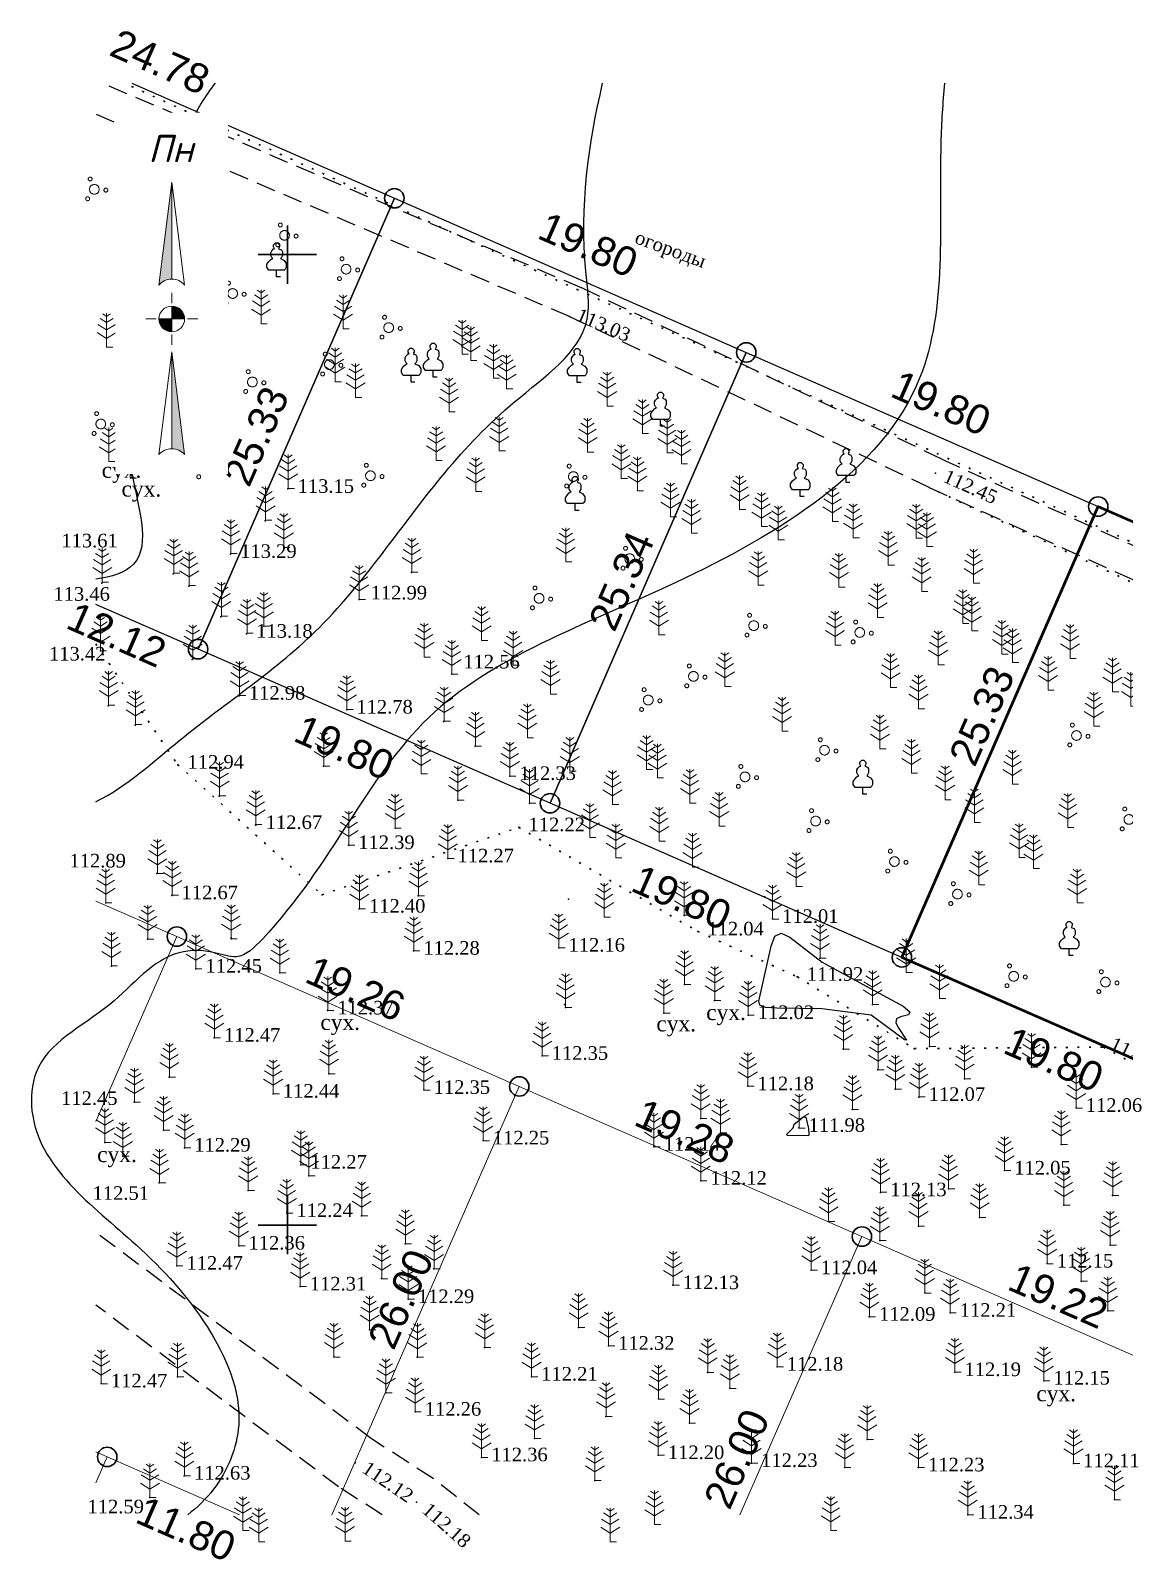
# Model space of a CAD drawing. Header units: millimetres. Extents: x 5405586.8 to 5405677.6, y 5525132.7 to 5525211.5.
# Drawn here: x 5405586.8 to 5405643.1, y 5525132.7 to 5525211.5 of the extents above; entities that cross this region are included whole.
import ezdxf
from ezdxf.enums import TextEntityAlignment as Align

# ---------------------------------------------------------------- set-up
doc = ezdxf.new("R2010")
doc.units = ezdxf.units.MM
doc.set_wipeout_variables(frame=1)
for name, pattern in [('DASHEDX2', [1.5, 1, -0.5]), ('HIDDEN', [0.5, 0, -0.5]), ('суцільна', [50, 50, 0])]:
    doc.linetypes.add(name, pattern=pattern)
for name, color, linetype, lineweight in [('#Лист (текст_ПН)', 250, 'Continuous', 0), ('#Штамп', 250, 'Continuous', 0), ('11900000', 1, 'Continuous', 30), ('Контур', 7, 'HIDDEN', 30), ('ТОЧКИ', 7, 'Continuous', 30), ('усл. знак', 7, 'суцільна', 20)]:
    doc.layers.add(name, color=color, linetype=linetype, lineweight=lineweight)
for name, color, linetype in [('горизонтали', 42, 'Continuous'), ('дороги', 7, 'Continuous'), ('Ділянки_Межі', 10, 'Continuous'), ('надписи', 7, 'Continuous'), ('отметки', 7, 'Continuous'), ('промеры', 185, 'Continuous'), ('Растительность', 7, 'Continuous')]:
    doc.layers.add(name, color=color, linetype=linetype)
doc.styles.get("Standard").update_dxf_attribs({"font": 'arial.ttf'})
doc.styles.add('times', font='times.ttf')
doc.styles.add('Мой_Топо', font='isocpeui.ttf')

# ---------------------------------------------------------------- blocks, each defined once
blk = doc.blocks.new('A$C51FE15A3')
at = {"layer": 'Растительность', "color": 94, "lineweight": 0}
for points in [[(-0.201, 1.726), (0, 1.584), (0.201, 1.726)], [(0, 1.75), (0, 0), (0.319, 0)], [(-0.447, 1.172), (0, 0.895), (0.447, 1.172)], [(-0.343, 1.489), (0, 1.267), (0.343, 1.489)], [(-0.493, 0.753), (0, 0.444), (0.493, 0.753)]]:
    blk.add_lwpolyline(points, dxfattribs=at)
blk = doc.blocks.new('A$C72385B22')
at = {"layer": 'усл. знак'}
for centre, radius in [((0, 0), 0.625), ((-0.02, 1.49), 0.25), ((-1.29, -0.64), 0.25), ((1.28, -0.76), 0.25)]:
    blk.add_circle(centre, radius, dxfattribs=at)
blk = doc.blocks.new('A$C2ACB5305')
at = {"layer": 'Растительность'}
blk.add_lwpolyline([(0.2, 0), (0.2, 0), (0, 0), (0, 0.35), (-0.4, 0.35), (-0.5, 0.5), (-0.5, 0.65), (-0.4, 0.8), (-0.3, 0.9), (-0.2, 0.95), (-0.25, 1), (-0.3, 1.1), (-0.3, 1.25), (-0.25, 1.35), (-0.15, 1.45), (-0.1, 1.45), (-0.15, 1.55), (-0.15, 1.65), (-0.05, 1.75), (0.05, 1.75), (0.15, 1.65), (0.15, 1.55), (0.1, 1.45), (0.25, 1.4), (0.3, 1.3), (0.3, 1.1), (0.25, 1), (0.2, 0.95), (0.4, 0.85), (0.5, 0.7), (0.5, 0.5), (0.45, 0.4), (0.4, 0.35), (0, 0.35)], dxfattribs=at)
blk = doc.blocks.new('*U5')
at = {"color": 0}
for points in [[(-0.113, 0), (-0.109, -0.029), (-0.097, -0.056)], [(-0.113, 0), (-0.097, -0.056), (0, 0)], [(-0.097, -0.056), (0, -0.113), (0, 0)], [(-0.097, -0.056), (-0.08, -0.08), (-0.056, -0.097)], [(-0.097, -0.056), (-0.056, -0.097), (0, -0.113)], [(-0.056, -0.097), (-0.029, -0.109), (0, -0.113)]]:
    blk.add_solid(points, dxfattribs=at)
blk = doc.blocks.new('*U6')
at = {"color": 0}
for points in [[(0, 0), (0.097, 0.056), (0, 0.113)], [(0.097, 0.056), (0.029, 0.109), (0, 0.113)], [(0, 0), (0.113, 0), (0.097, 0.056)], [(0.097, 0.056), (0.056, 0.097), (0.029, 0.109)], [(0.097, 0.056), (0.08, 0.08), (0.056, 0.097)], [(0.113, 0), (0.109, 0.029), (0.097, 0.056)]]:
    blk.add_solid(points, dxfattribs=at)
blk = doc.blocks.new('*U7')
at = {"color": 0}
for points in [[(0, -1.136), (0.021, -1.138), (0, -0.288)], [(0.021, -1.138), (0.042, -1.142), (0, -0.288)], [(0.042, -1.142), (0.062, -1.15), (0, -0.288)], [(0.062, -1.15), (0.081, -1.16), (0, -0.288)], [(0.081, -1.16), (0.098, -1.173), (0, -0.288)], [(0.098, -1.173), (0.113, -1.188), (0, -0.288)]]:
    blk.add_solid(points, dxfattribs=at)
blk = doc.blocks.new('*U8')
at = {"color": 0}
for points in [[(-0.113, 0.297), (-0.098, 0.312), (0, 1.197)], [(-0.098, 0.312), (-0.081, 0.325), (0, 1.197)], [(-0.081, 0.325), (-0.062, 0.335), (0, 1.197)], [(-0.062, 0.335), (-0.042, 0.343), (0, 1.197)], [(-0.042, 0.343), (-0.021, 0.347), (0, 1.197)], [(-0.021, 0.347), (0, 0.349), (0, 1.197)]]:
    blk.add_solid(points, dxfattribs=at)
blk = doc.blocks.new('#Північ')
at = {"color": 7}
blk.add_wipeout([(-2.901, 10.635), (2.901, 10.635), (2.901, -7.981), (-2.901, -7.981)], dxfattribs=at).dxf.layer = '#Лист (текст_ПН)'
at = {"layer": '#Лист (текст_ПН)'}
for p, q in [((-0.663, 1.748), (0, 7.043)), ((0, 7.043), (0, 2.052)), ((0, 7.043), (0.663, 1.748)), ((0, 1.337), (0, 0.807)), ((-1.337, 0), (-0.807, 0)), ((-0.662, 0), (0.662, 0)), ((0, 0.662), (0, -0.662)), ((1.337, 0), (0.807, 0)), ((0, -1.337), (0, -0.807)), ((-0.663, -6.99), (0, -1.695)), ((0, -1.695), (0.663, -6.99)), ((0, -1.695), (0, -6.686))]:
    blk.add_line(p, q, dxfattribs=at)
at = {"layer": '#Лист (текст_ПН)', "flags": 128}
for points in [[(0, 7.043), (-0.663, 1.748, -0.218585), (0, 2.052)], [(0, 0), (-0.662, 0, 0.414214), (0, -0.662)]]:
    blk.add_lwpolyline(points, format="xyb", close=True, dxfattribs=at)
at = {"layer": '#Лист (текст_ПН)'}
blk.add_circle((0, 0), 0.662, dxfattribs=at)
for centre in [(0, 1.178), (0, -7.56)]:
    blk.add_arc(centre, 0.874, 40.67981, 139.32019, dxfattribs=at)
at = {"layer": '#Лист (текст_ПН)', "xscale": 5.883850111352785, "yscale": 5.883850111352785, "zscale": 5.883850111352785}
for name in ['*U8', '*U5', '*U6', '*U7']:
    blk.add_blockref(name, (0, 0), dxfattribs=at)
at = {"layer": '#Лист (текст_ПН)', "style": 'Мой_Топо'}
blk.add_text('Пн', height=1.4, dxfattribs=at).set_placement((-1.217, 8.077))

msp = doc.modelspace()

# ---------------------------------------------------------------- linework, layer by layer
at = {"layer": '11900000', "color": 7}
for points in [[(5405600, 5525198.5, 0), (5405600, 5525201.5, 0)], [(5405600, 5525198.5, 0), (5405600, 5525201.5, 0)], [(5405598.5, 5525200, 0), (5405601.5, 5525200, 0)], [(5405598.5, 5525200, 0), (5405601.5, 5525200, 0)], [(5405600, 5525148.5, 0), (5405600, 5525151.5, 0)], [(5405600, 5525148.5, 0), (5405600, 5525151.5, 0)], [(5405598.5, 5525150, 0), (5405601.5, 5525150, 0)], [(5405598.5, 5525150, 0), (5405601.5, 5525150, 0)]]:
    msp.add_polyline3d(points, dxfattribs=at)
at = {"layer": 'горизонтали', "color": 32}
for points in [[(5405627.547, 5525161.142, 112), (5405625.217, 5525161.172, 112), (5405624.657, 5525161.212, 112), (5405624.347, 5525161.332, 112), (5405624.287, 5525161.532, 112), (5405624.927, 5525164.372, 112), (5405625.127, 5525164.882, 112), (5405625.447, 5525165.042, 112), (5405625.887, 5525164.832, 112), (5405627.557, 5525163.552, 112), (5405629.447, 5525162.512, 112), (5405631.727, 5525161.282, 112), (5405632.077, 5525160.982, 112), (5405632.007, 5525160.832, 112), (5405631.587, 5525160.732, 112), (5405631.387, 5525160.622, 112), (5405631.347, 5525160.432, 112), (5405631.477, 5525160.172, 112), (5405631.907, 5525159.532, 112), (5405631.797, 5525159.552, 112), (5405630.077, 5525160.812, 112), (5405627.547, 5525161.142, 112)], [(5405625.767, 5525154.622, 112), (5405625.717, 5525154.662, 112), (5405626.067, 5525155.012, 112), (5405626.107, 5525155.202, 112), (5405626.517, 5525155.512, 112), (5405626.637, 5525155.572, 112), (5405626.717, 5525155.562, 112), (5405626.857, 5525154.972, 112), (5405626.877, 5525154.662, 112), (5405626.847, 5525154.592, 112), (5405625.767, 5525154.622, 112)]]:
    msp.add_polyline3d(points, close=True, dxfattribs=at)
for points, knots in [([(5405633.862, 5525208.827), (5405633.768, 5525207.819), (5405633.447, 5525202.632), (5405634.613, 5525191.269), (5405620.635, 5525182.734), (5405605.87, 5525177.649), (5405602.107, 5525168.069), (5405597.566, 5525163.574), (5405596.028, 5525164.185), (5405593.433, 5525164.191), (5405590.954, 5525160.883), (5405586.965, 5525159.117), (5405586.523, 5525153.415), (5405591.743, 5525149.767), (5405595.996, 5525145.101), (5405598.147, 5525140.306), (5405596.641, 5525136.674), (5405595.357, 5525135.46), (5405594.862, 5525135.075)], [28.68575, 28.68575, 28.68575, 28.68575, 31.663347, 43.851712, 60.280074, 74.750885, 89.023871, 90.640593, 91.784027, 93.610326, 98.076593, 103.244221, 105.220832, 113.967103, 119.548086, 124.864016, 128.424184, 130.359241, 130.359241, 130.359241, 130.359241]), ([(5405596.277, 5525208.827, 113.5), (5405596.014, 5525208.499, 113.5), (5405594.245, 5525206.008, 113.5), (5405593.554, 5525198.719, 113.497), (5405590.599, 5525191.812, 113.512), (5405593.333, 5525184.125, 113.486), (5405590.933, 5525183.389, 113.513), (5405590.13, 5525183.281, 113.51)], [15.351188, 15.351188, 15.351188, 15.351188, 16.628154, 24.689173, 35.810203, 40.782036, 42.955512, 42.955512, 42.955512, 42.955512]), ([(5405590.13, 5525171.806), (5405590.136, 5525171.809), (5405591.736, 5525172.619), (5405595.363, 5525175.98), (5405600.978, 5525179.595), (5405606.126, 5525186.129), (5405610.004, 5525191.573), (5405615.894, 5525195.456), (5405614.957, 5525201.666), (5405615.505, 5525205.692), (5405616.247, 5525208.827)], [336.520341, 336.520341, 336.520341, 336.520341, 336.542026, 341.909048, 351.135292, 356.471323, 366.510934, 372.164867, 374.633121, 384.35361, 384.35361, 384.35361, 384.35361])]:
    msp.add_open_spline(points, degree=3, knots=knots, dxfattribs=at)
at = {"layer": 'дороги', "color": 7, "linetype": 'DASHEDX2'}
for points, elevation in [([(5405633.717, 5525189.467), (5405615.185, 5525198.27), (5405590.471, 5525208.827)], 110.644), ([(5405633.079, 5525187.999), (5405614.53, 5525196.81), (5405590.13, 5525207.233)], 110.644), ([(5405633.717, 5525189.467), (5405672.874, 5525171.771)], 112.445), ([(5405633.079, 5525187.999), (5405672.874, 5525170.025)], 112.445)]:
    msp.add_lwpolyline(points, dxfattribs=dict(at, elevation=elevation))
for points in [[(5405609.885, 5525135.075), (5405607.518, 5525136.943), (5405604.341, 5525138.988), (5405590.13, 5525149.622)], [(5405604.878, 5525135.075), (5405602.629, 5525136.522), (5405590.13, 5525145.875)]]:
    msp.add_lwpolyline(points, dxfattribs=at)
at = {"layer": 'Ділянки_Межі'}
msp.add_lwpolyline([(5405591.976, 5525208.827), (5405605.512, 5525202.901), (5405595.399, 5525179.672), (5405590.13, 5525181.972)], dxfattribs=at)
for points in [[(5405595.399, 5525179.672), (5405605.512, 5525202.901), (5405623.648, 5525194.961), (5405613.534, 5525171.732)], [(5405613.534, 5525171.732), (5405623.648, 5525194.961), (5405641.783, 5525187.021), (5405631.669, 5525163.793)]]:
    msp.add_lwpolyline(points, close=True, dxfattribs=at)
at = {"layer": 'Ділянки_Межі', "lineweight": 50}
msp.add_lwpolyline([(5405631.669, 5525163.793), (5405641.783, 5525187.021), (5405659.949, 5525179.068), (5405649.808, 5525155.851)], close=True, dxfattribs=at)
at = {"layer": 'Ділянки_Межі', "lineweight": 0}
for points in [[(5405590.13, 5525166.696), (5405594.305, 5525164.868), (5405590.13, 5525155.332)], [(5405590.13, 5525155.332), (5405594.305, 5525164.868), (5405611.949, 5525157.143), (5405602.287, 5525135.075)], [(5405602.287, 5525135.075), (5405611.949, 5525157.143), (5405629.608, 5525149.412), (5405623.32, 5525135.075)], [(5405623.32, 5525135.075), (5405629.608, 5525149.412), (5405647.215, 5525141.703), (5405644.313, 5525135.075)], [(5405590.13, 5525138.313), (5405590.715, 5525138.057), (5405590.13, 5525136.72)], [(5405597.527, 5525135.075), (5405590.715, 5525138.057), (5405590.13, 5525138.313)], [(5405590.13, 5525136.72), (5405590.715, 5525138.057), (5405597.527, 5525135.075)]]:
    msp.add_lwpolyline(points, dxfattribs=at)
at = {"layer": 'Контур', "color": 7, "linetype": 'HIDDEN'}
for points, elevation in [([(5405672.874, 5525171.807), (5405591.617, 5525208.827)], 109.33), ([(5405672.874, 5525169.43), (5405661.89, 5525174.52), (5405633.079, 5525187.999)], 110.644), ([(5405590.13, 5525179.947), (5405594.35, 5525173.72)], 113.798), ([(5405594.35, 5525173.72), (5405601.79, 5525167.02)], 112.939), ([(5405601.79, 5525167.02), (5405611.93, 5525170.49), (5405621.15, 5525165.13), (5405626.28, 5525162.79), (5405632.31, 5525159.09), (5405642.05, 5525159.17), (5405650.794, 5525154.431), (5405659.38, 5525153.32), (5405671.11, 5525148.83), (5405672.874, 5525148.117)], 112.419)]:
    msp.add_lwpolyline(points, dxfattribs=dict(at, elevation=elevation))
at = {"layer": 'отметки', "color": 7}
for p in [(5405592.588, 5525207.018, 113.568), (5405614.546, 5525196.805, 113.026), (5405633.398, 5525188.733, 112.445), (5405600.027, 5525187.926, 113.147), (5405598.86, 5525186.285, 113.248), (5405597.07, 5525184.574, 113.295), (5405590.436, 5525183.068, 113.49), (5405594.118, 5525183.55, 113.457), (5405594.921, 5525182.913, 113.303), (5405606.396, 5525183.628, 112.955), (5405603.702, 5525182.227, 112.989), (5405596.577, 5525181.339, 113.241), (5405598.785, 5525180.851, 113.087), (5405597.894, 5525180.462, 113.178), (5405590.367, 5525179.583, 113.286), (5405595.094, 5525179.146, 113.127), (5405608.47, 5525178.378, 112.57), (5405590.764, 5525176.748, 113.21), (5405597.516, 5525177.269, 112.982), (5405603.055, 5525176.554, 112.778), (5405608.042, 5525175.947, 112.399), (5405592.153, 5525175.754, 113.164), (5405609.685, 5525174.673, 112.494), (5405594.355, 5525173.716, 112.939), (5405601.858, 5525173.636, 112.614), (5405611.461, 5525173.133, 112.326), (5405596.492, 5525172.097, 112.827), (5405608.784, 5525171.898, 112.343), (5405612.474, 5525171.736, 112.143), (5405598.358, 5525170.629, 112.681), (5405598.381, 5525170.604, 112.67), (5405605.548, 5525170.451, 112.355), (5405611.927, 5525170.493, 112.217), (5405603.153, 5525169.573, 112.391), (5405608.268, 5525168.887, 112.274), (5405593.277, 5525168.109, 112.707), (5405590.644, 5525166.601, 112.742), (5405594.046, 5525166.989, 112.666), (5405601.787, 5525167.019, 112.419), (5405606.746, 5525166.957, 112.277), (5405614.484, 5525166.8, 112.038), (5405603.705, 5525166.298, 112.403), (5405620.448, 5525165.956, 112.089), (5405624.994, 5525165.771, 112.011), (5405597.097, 5525164.751, 112.536), (5405597.111, 5525164.796, 112.572), (5405621.144, 5525165.126, 112.045), (5405592.797, 5525164.724, 112.556), (5405606.506, 5525164.131, 112.282), (5405613.987, 5525164.29, 112.158), (5405590.928, 5525163.346, 112.546), (5405595.28, 5525163.211, 112.455), (5405627.446, 5525163.747, 112.006), (5405599.604, 5525162.996, 112.443), (5405620.461, 5525162.395, 112.087), (5405626.27, 5525162.786, 111.92), (5405602.071, 5525161.054, 112.369), (5405614.277, 5525161.371, 112.179), (5405614.334, 5525161.207, 112.254), (5405619.392, 5525160.922, 112.049), (5405622.018, 5525161.58, 112.11), (5405623.737, 5525160.817, 112.017), (5405630.149, 5525161.363, 111.972), (5405596.232, 5525159.65, 112.471), (5405613.121, 5525158.717, 112.353), (5405628.641, 5525159.065, 112.106), (5405632.306, 5525159.087, 112.003), (5405633.082, 5525159.201, 112.053), (5405642.047, 5525159.17, 112.117), (5405602.132, 5525157.795, 112.38), (5405630.431, 5525157.997, 112.131), (5405638.343, 5525158.133, 112.148), (5405593.916, 5525157.623, 112.396), (5405607.038, 5525156.961, 112.353), (5405623.723, 5525157.15, 112.176), (5405631.32, 5525157.004, 112.102), (5405634.891, 5525157.53, 112.092), (5405592.11, 5525156.333, 112.378), (5405599.27, 5525156.767, 112.442), (5405632.548, 5525156.598, 112.072), (5405621.302, 5525155.499, 112.162), (5405629.112, 5525155.963, 112.099), (5405640.642, 5525156.035, 112.062), (5405593.61, 5525154.895, 112.334), (5405622.317, 5525154.752, 112.279), (5405626.358, 5525155.004, 111.98), (5405590.598, 5525154.264, 112.443), (5405594.699, 5525153.986, 112.291), (5405610.089, 5525154.355, 112.246), (5405618.891, 5525154.033, 112.141), (5405639.875, 5525154.15, 112.017), (5405591.514, 5525153.548, 112.404), (5405600.685, 5525153.112, 112.271), (5405593.401, 5525152.174, 112.332), (5405601.101, 5525152.542, 112.194), (5405621.298, 5525152.282, 112.119), (5405636.956, 5525152.807, 112.055), (5405597.977, 5525151.779, 112.274), (5405630.566, 5525151.687, 112.135), (5405634.069, 5525151.875, 112.149), (5405642.524, 5525151.525, 111.997), (5405599.966, 5525150.616, 112.241), (5405640.014, 5525151.034, 112.094), (5405603.82, 5525150.478, 112.238), (5405627.887, 5525150.183, 112.201), (5405632.518, 5525149.953, 112.283), (5405635.664, 5525150.393, 112.144), (5405606.078, 5525149.043, 112.198), (5405630.522, 5525149.201, 112.184), (5405642.393, 5525148.973, 112.116), (5405597.497, 5525148.94, 112.362), (5405594.299, 5525147.902, 112.467), (5405607.554, 5525147.743, 112.176), (5405626.99, 5525147.672, 112.043), (5405639.15, 5525148.015, 112.151), (5405600.655, 5525146.831, 112.308), (5405604.852, 5525147.246, 112.208), (5405619.87, 5525146.902, 112.127), (5405640.909, 5525147.114, 112.19), (5405606.223, 5525146.183, 112.288), (5405632.851, 5525146.504, 112.22), (5405629.989, 5525145.271, 112.089), (5405634.15, 5525145.476, 112.212), (5405642.281, 5525145.586, 112.173), (5405604.238, 5525144.599, 112.246), (5405615.006, 5525144.729, 112.25), (5405610.164, 5525143.688, 112.174), (5405616.543, 5525143.778, 112.317), (5405602.395, 5525143.207, 112.312), (5405606.69, 5525143.19, 112.194), (5405625.236, 5525142.703, 112.182), (5405594.341, 5525142.185, 112.61), (5405612.58, 5525142.191, 112.214), (5405621.652, 5525142.414, 112.271), (5405634.394, 5525142.421, 112.192), (5405638.976, 5525141.985, 112.151), (5405590.406, 5525141.836, 112.47), (5405605.071, 5525141.359, 112.302), (5405622.797, 5525141.594, 112.329), (5405606.58, 5525140.382, 112.258), (5405619.117, 5525141.046, 112.236), (5405616.412, 5525140.14, 112.224), (5405620.714, 5525139.795, 112.276), (5405612.733, 5525138.999, 112.272), (5405629.879, 5525138.958, 112.216), (5405610.007, 5525138.032, 112.361), (5405619.108, 5525138.144, 112.204), (5405603.485, 5525137.755, 112.12), (5405623.914, 5525137.74, 112.233), (5405628.719, 5525137.51, 112.189), (5405632.514, 5525137.514, 112.233), (5405640.507, 5525137.725, 112.109), (5405594.689, 5525137.088, 112.634), (5405615.85, 5525136.845, 112.254), (5405592.917, 5525135.959, 112.543), (5405606.645, 5525135.721, 112.176), (5405642.621, 5525135.855, 112.133), (5405635.057, 5525135.077, 112.336)]:
    msp.add_point(p, dxfattribs=at)
at = {"layer": 'ТОЧКИ'}
for centre in [(5405605.512, 5525202.901), (5405623.647, 5525194.961), (5405641.783, 5525187.021), (5405595.399, 5525179.672), (5405613.534, 5525171.732), (5405594.305, 5525164.868), (5405631.669, 5525163.793), (5405611.949, 5525157.143, 107.24), (5405629.608, 5525149.412, 107.24), (5405590.715, 5525138.057, 107.24)]:
    msp.add_circle(centre, 0.5, dxfattribs=at)

# ---------------------------------------------------------------- block references
at = {"layer": 'Растительность', "color": 7}
for name, p in [('A$C2ACB5305', (5405593.119, 5525200.756, 112.04)), ('A$C2ACB5305', (5405599.442, 5525198.849, 112.04)), ('A$C51FE15A3', (5405598.641, 5525196.439, 112.04)), ('A$C51FE15A3', (5405602.869, 5525196.17, 112.04)), ('A$C51FE15A3', (5405590.687, 5525195.227, 112.15)), ('A$C51FE15A3', (5405609.014, 5525194.878, 111.95)), ('A$C51FE15A3', (5405609.447, 5525194.539, 111.95)), ('A$C51FE15A3', (5405602.47, 5525193.446, 112.04)), ('A$C2ACB5305', (5405606.375, 5525193.429, 112.04)), ('A$C2ACB5305', (5405607.512, 5525193.68, 112.04)), ('A$C51FE15A3', (5405610.613, 5525193.628, 111.95)), ('A$C51FE15A3', (5405611.3, 5525193.091, 111.95)), ('A$C2ACB5305', (5405614.936, 5525193.406, 112.419)), ('A$C51FE15A3', (5405603.51, 5525192.633, 112.04)), ('A$C51FE15A3', (5405616.48, 5525192.199, 112.419)), ('A$C51FE15A3', (5405608.329, 5525191.902, 112.04)), ('A$C51FE15A3', (5405596.32, 5525190.824, 112.15)), ('A$C51FE15A3', (5405618.292, 5525190.783, 112.419)), ('A$C2ACB5305', (5405619.225, 5525191.158, 112.419)), ('A$C51FE15A3', (5405610.913, 5525189.882, 112.04)), ('A$C51FE15A3', (5405615.473, 5525189.829, 111.95)), ('A$C51FE15A3', (5405590.797, 5525189.339, 112.09)), ('A$C51FE15A3', (5405607.662, 5525189.388, 112.04)), ('A$C51FE15A3', (5405619.576, 5525189.779, 112.419)), ('A$C51FE15A3', (5405620.301, 5525189.212, 112.419)), ('A$C51FE15A3', (5405591.9, 5525188.476, 112.09)), ('A$C51FE15A3', (5405617.208, 5525188.473, 111.95)), ('A$C2ACB5305', (5405628.79, 5525188.263, 111.66)), ('A$C51FE15A3', (5405600.04, 5525187.95, 113.15)), ('A$C51FE15A3', (5405609.703, 5525187.793, 112.04)), ('A$C51FE15A3', (5405618.036, 5525187.826, 111.95)), ('A$C2ACB5305', (5405626.431, 5525187.538, 112.419)), ('A$C2ACB5305', (5405614.828, 5525186.821, 112.04)), ('A$C51FE15A3', (5405623.303, 5525186.866, 112.419)), ('A$C51FE15A3', (5405598.88, 5525186.31, 113.25)), ('A$C51FE15A3', (5405619.745, 5525186.49, 111.95)), ('A$C51FE15A3', (5405624.429, 5525185.985, 112.419)), ('A$C51FE15A3', (5405628.086, 5525186.246, 112.419)), ('A$C51FE15A3', (5405620.822, 5525185.648, 111.95)), ('A$C51FE15A3', (5405625.296, 5525185.308, 112.419)), ('A$C51FE15A3', (5405629.157, 5525185.41, 112.419)), ('A$C51FE15A3', (5405632.407, 5525185.389, 111.66)), ('A$C51FE15A3', (5405597.09, 5525184.6, 113.3)), ('A$C51FE15A3', (5405599.815, 5525184.911, 112.01)), ('A$C51FE15A3', (5405632.959, 5525184.958, 111.66)), ('A$C51FE15A3', (5405594.14, 5525183.59, 113.46)), ('A$C51FE15A3', (5405606.41, 5525183.64, 112.96)), ('A$C51FE15A3', (5405614.344, 5525184.165, 112.04)), ('A$C51FE15A3', (5405630.962, 5525183.999, 112.419)), ('A$C51FE15A3', (5405590.46, 5525183.12, 113.49)), ('A$C51FE15A3', (5405594.94, 5525182.95, 113.31)), ('A$C51FE15A3', (5405624.259, 5525182.961, 111.95)), ('A$C51FE15A3', (5405628.424, 5525182.863, 112.419)), ('A$C51FE15A3', (5405635.362, 5525183.08, 111.66)), ('A$C51FE15A3', (5405603.702, 5525182.227, 112.989)), ('A$C51FE15A3', (5405632.687, 5525182.65, 112.419)), ('A$C51FE15A3', (5405596.6, 5525181.37, 113.24)), ('A$C51FE15A3', (5405630.417, 5525181.305, 112.419)), ('A$C51FE15A3', (5405597.92, 5525180.49, 113.18)), ('A$C51FE15A3', (5405598.79, 5525180.85, 113.09)), ('A$C51FE15A3', (5405619.149, 5525180.409, 112.04)), ('A$C51FE15A3', (5405634.805, 5525180.991, 112.419)), ('A$C51FE15A3', (5405635.277, 5525180.621, 112.419)), ('A$C51FE15A3', (5405590.367, 5525179.583, 113.286)), ('A$C51FE15A3', (5405610.011, 5525180.122, 112.15)), ('A$C51FE15A3', (5405628.224, 5525179.882, 111.95)), ('A$C51FE15A3', (5405595.12, 5525179.17, 113.13)), ('A$C51FE15A3', (5405607.048, 5525179.257, 112.01)), ('A$C51FE15A3', (5405611.636, 5525178.852, 112.15)), ('A$C51FE15A3', (5405633.537, 5525178.866, 112.419)), ('A$C51FE15A3', (5405636.821, 5525179.414, 112.419)), ('A$C51FE15A3', (5405637.373, 5525178.983, 112.419)), ('A$C51FE15A3', (5405640.333, 5525179.194, 111.66)), ('A$C51FE15A3', (5405608.47, 5525178.378, 112.57)), ('A$C51FE15A3', (5405597.54, 5525177.29, 112.98)), ('A$C51FE15A3', (5405613.558, 5525177.349, 112.15)), ('A$C51FE15A3', (5405622.545, 5525177.754, 112.04)), ('A$C51FE15A3', (5405631.088, 5525177.701, 111.95)), ('A$C51FE15A3', (5405639.2, 5525177.554, 112.419)), ('A$C51FE15A3', (5405642.523, 5525177.481, 111.66)), ('A$C51FE15A3', (5405590.79, 5525176.79, 113.21)), ('A$C51FE15A3', (5405603.07, 5525176.56, 112.78)), ('A$C51FE15A3', (5405632.526, 5525176.602, 111.95)), ('A$C51FE15A3', (5405643.469, 5525176.742, 111.66)), ('A$C51FE15A3', (5405592.18, 5525175.79, 113.17)), ('A$C51FE15A3', (5405608.08, 5525175.97, 112.4)), ('A$C51FE15A3', (5405641.555, 5525175.711, 112.419)), ('A$C51FE15A3', (5405612.366, 5525175.1, 112.01)), ('A$C51FE15A3', (5405625.492, 5525175.451, 112.04)), ('A$C51FE15A3', (5405609.69, 5525174.68, 112.49)), ('A$C51FE15A3', (5405630.538, 5525174.541, 112.04)), ('A$C51FE15A3', (5405601.87, 5525173.64, 112.61)), ('A$C51FE15A3', (5405606.898, 5525173.242, 112.09)), ('A$C51FE15A3', (5405614.556, 5525173.388, 112.01)), ('A$C51FE15A3', (5405618.514, 5525173.475, 112.15)), ('A$C51FE15A3', (5405632.154, 5525173.278, 112.04)), ('A$C51FE15A3', (5405611.46, 5525173.13, 112.33)), ('A$C51FE15A3', (5405619.065, 5525173.044, 112.15)), ('A$C51FE15A3', (5405637.36, 5525172.72, 111.95)), ('A$C51FE15A3', (5405596.51, 5525172.11, 112.83)), ('A$C51FE15A3', (5405608.79, 5525171.9, 112.34)), ('A$C51FE15A3', (5405612.48, 5525171.74, 112.14)), ('A$C51FE15A3', (5405616.754, 5525171.67, 112.01)), ('A$C51FE15A3', (5405620.744, 5525171.732, 112.15)), ('A$C2ACB5305', (5405629.652, 5525172.199, 112.04)), ('A$C51FE15A3', (5405633.895, 5525171.917, 112.04)), ('A$C51FE15A3', (5405598.37, 5525170.64, 112.68)), ('A$C51FE15A3', (5405605.55, 5525170.45, 112.36)), ('A$C51FE15A3', (5405622.248, 5525170.556, 112.15)), ('A$C51FE15A3', (5405635.4, 5525170.741, 112.04)), ('A$C51FE15A3', (5405640.213, 5525170.491, 111.95)), ('A$C51FE15A3', (5405603.16, 5525169.58, 112.39)), ('A$C51FE15A3', (5405615.584, 5525169.964, 112.09)), ('A$C51FE15A3', (5405619.165, 5525169.785, 112.01)), ('A$C51FE15A3', (5405608.27, 5525168.89, 112.27)), ('A$C51FE15A3', (5405616.923, 5525168.917, 112.09)), ('A$C51FE15A3', (5405637.708, 5525168.937, 112.04)), ('A$C51FE15A3', (5405593.3, 5525168.12, 112.71)), ('A$C51FE15A3', (5405620.875, 5525168.449, 112.01)), ('A$C51FE15A3', (5405638.441, 5525168.364, 112.04)), ('A$C51FE15A3', (5405594.07, 5525167, 112.67)), ('A$C51FE15A3', (5405606.75, 5525166.96, 112.28)), ('A$C51FE15A3', (5405626.219, 5525167.452, 112.15)), ('A$C51FE15A3', (5405635.624, 5525167.531, 112.04)), ('A$C51FE15A3', (5405590.64, 5525166.6, 112.74)), ('A$C51FE15A3', (5405603.71, 5525166.3, 112.4)), ('A$C51FE15A3', (5405640.702, 5525166.596, 112.04)), ('A$C51FE15A3', (5405616.328, 5525165.87, 112.09)), ('A$C51FE15A3', (5405620.45, 5525165.96, 112.09)), ('A$C51FE15A3', (5405625, 5525165.77, 112.01)), ('A$C51FE15A3', (5405592.8, 5525164.73, 112.56)), ('A$C51FE15A3', (5405597.1, 5525164.75, 112.54)), ('A$C51FE15A3', (5405606.51, 5525164.13, 112.28)), ('A$C51FE15A3', (5405613.99, 5525164.29, 112.16)), ('A$C2ACB5305', (5405640.288, 5525163.885, 112.04)), ('A$C51FE15A3', (5405590.93, 5525163.35, 112.55)), ('A$C51FE15A3', (5405595.28, 5525163.21, 112.45)), ('A$C51FE15A3', (5405599.61, 5525163, 112.44)), ('A$C51FE15A3', (5405627.45, 5525163.75, 112.01)), ('A$C51FE15A3', (5405631.889, 5525163.014, 112.15)), ('A$C51FE15A3', (5405620.47, 5525162.4, 112.09)), ('A$C51FE15A3', (5405622.02, 5525161.58, 112.11)), ('A$C51FE15A3', (5405633.604, 5525161.669, 112.15)), ('A$C51FE15A3', (5405602.08, 5525161.05, 112.37)), ('A$C51FE15A3', (5405614.34, 5525161.21, 112.25)), ('A$C51FE15A3', (5405619.4, 5525160.92, 112.05)), ('A$C51FE15A3', (5405623.74, 5525160.82, 112.02)), ('A$C51FE15A3', (5405630.16, 5525161.36, 111.97)), ('A$C51FE15A3', (5405596.24, 5525159.65, 112.47)), ('A$C51FE15A3', (5405628.65, 5525159.06, 112.11)), ('A$C51FE15A3', (5405633.09, 5525159.2, 112.05)), ('A$C51FE15A3', (5405613.13, 5525158.72, 112.35)), ('A$C51FE15A3', (5405593.92, 5525157.62, 112.4)), ('A$C51FE15A3', (5405602.14, 5525157.79, 112.38)), ('A$C51FE15A3', (5405630.44, 5525158, 112.13)), ('A$C51FE15A3', (5405634.9, 5525157.53, 112.09)), ('A$C51FE15A3', (5405638.35, 5525158.13, 112.15)), ('A$C51FE15A3', (5405599.27, 5525156.77, 112.44)), ('A$C51FE15A3', (5405607.04, 5525156.96, 112.35)), ('A$C51FE15A3', (5405623.73, 5525157.15, 112.18)), ('A$C51FE15A3', (5405631.33, 5525157, 112.1)), ('A$C51FE15A3', (5405592.12, 5525156.33, 112.38)), ('A$C51FE15A3', (5405629.12, 5525155.96, 112.1)), ('A$C51FE15A3', (5405632.55, 5525156.6, 112.07)), ('A$C51FE15A3', (5405640.65, 5525156.03, 112.06)), ('A$C51FE15A3', (5405621.3, 5525155.5, 112.16)), ('A$C51FE15A3', (5405593.62, 5525154.89, 112.33)), ('A$C51FE15A3', (5405610.09, 5525154.35, 112.25)), ('A$C51FE15A3', (5405622.32, 5525154.75, 112.28)), ('A$C51FE15A3', (5405626.37, 5525155, 111.98)), ('A$C51FE15A3', (5405590.6, 5525154.26, 112.44)), ('A$C51FE15A3', (5405591.52, 5525153.55, 112.4)), ('A$C51FE15A3', (5405594.71, 5525153.98, 112.29)), ('A$C51FE15A3', (5405618.89, 5525154.03, 112.14)), ('A$C51FE15A3', (5405639.88, 5525154.15, 112.02)), ('A$C51FE15A3', (5405600.69, 5525153.11, 112.27)), ('A$C51FE15A3', (5405636.96, 5525152.81, 112.05)), ('A$C51FE15A3', (5405593.41, 5525152.17, 112.33)), ('A$C51FE15A3', (5405601.11, 5525152.54, 112.19)), ('A$C51FE15A3', (5405621.3, 5525152.28, 112.12)), ('A$C51FE15A3', (5405597.98, 5525151.78, 112.27)), ('A$C51FE15A3', (5405630.57, 5525151.69, 112.13)), ('A$C51FE15A3', (5405634.07, 5525151.87, 112.15)), ('A$C51FE15A3', (5405642.53, 5525151.52, 112)), ('A$C51FE15A3', (5405599.97, 5525150.61, 112.24)), ('A$C51FE15A3', (5405603.83, 5525150.48, 112.24)), ('A$C51FE15A3', (5405635.67, 5525150.39, 112.14)), ('A$C51FE15A3', (5405640.02, 5525151.03, 112.09)), ('A$C51FE15A3', (5405627.89, 5525150.18, 112.2)), ('A$C51FE15A3', (5405632.52, 5525149.95, 112.28)), ('A$C51FE15A3', (5405597.5, 5525148.94, 112.36)), ('A$C51FE15A3', (5405606.08, 5525149.04, 112.2)), ('A$C51FE15A3', (5405630.53, 5525149.2, 112.18)), ('A$C51FE15A3', (5405642.4, 5525148.97, 112.12)), ('A$C51FE15A3', (5405639.15, 5525148.01, 112.15)), ('A$C51FE15A3', (5405594.3, 5525147.9, 112.47)), ('A$C51FE15A3', (5405604.86, 5525147.24, 112.21)), ('A$C51FE15A3', (5405607.56, 5525147.74, 112.18)), ('A$C51FE15A3', (5405627, 5525147.67, 112.04)), ('A$C51FE15A3', (5405600.66, 5525146.83, 112.31)), ('A$C51FE15A3', (5405619.88, 5525146.9, 112.13)), ('A$C51FE15A3', (5405632.85, 5525146.5, 112.22)), ('A$C51FE15A3', (5405640.91, 5525147.11, 112.19)), ('A$C51FE15A3', (5405606.23, 5525146.18, 112.29)), ('A$C51FE15A3', (5405629.99, 5525145.27, 112.09)), ('A$C51FE15A3', (5405634.15, 5525145.48, 112.21)), ('A$C51FE15A3', (5405642.28, 5525145.58, 112.17)), ('A$C51FE15A3', (5405604.24, 5525144.6, 112.25)), ('A$C51FE15A3', (5405615.01, 5525144.73, 112.25)), ('A$C51FE15A3', (5405610.17, 5525143.69, 112.17)), ('A$C51FE15A3', (5405616.55, 5525143.78, 112.32)), ('A$C51FE15A3', (5405602.4, 5525143.2, 112.31)), ('A$C51FE15A3', (5405606.7, 5525143.19, 112.19)), ('A$C51FE15A3', (5405625.24, 5525142.7, 112.18)), ('A$C51FE15A3', (5405590.41, 5525141.83, 112.47)), ('A$C51FE15A3', (5405594.34, 5525142.18, 112.61)), ('A$C51FE15A3', (5405612.58, 5525142.19, 112.21)), ('A$C51FE15A3', (5405621.66, 5525142.41, 112.27)), ('A$C51FE15A3', (5405634.4, 5525142.42, 112.19)), ('A$C51FE15A3', (5405638.98, 5525141.98, 112.15)), ('A$C51FE15A3', (5405605.08, 5525141.36, 112.3)), ('A$C51FE15A3', (5405619.12, 5525141.04, 112.24)), ('A$C51FE15A3', (5405622.8, 5525141.59, 112.33)), ('A$C51FE15A3', (5405606.58, 5525140.38, 112.26)), ('A$C51FE15A3', (5405616.42, 5525140.14, 112.22)), ('A$C51FE15A3', (5405620.72, 5525139.79, 112.28)), ('A$C51FE15A3', (5405612.74, 5525139, 112.27)), ('A$C51FE15A3', (5405629.88, 5525138.96, 112.22)), ('A$C51FE15A3', (5405610.01, 5525138.03, 112.36)), ('A$C51FE15A3', (5405619.11, 5525138.14, 112.2)), ('A$C51FE15A3', (5405594.69, 5525137.09, 112.63)), ('A$C51FE15A3', (5405623.92, 5525137.74, 112.23)), ('A$C51FE15A3', (5405628.72, 5525137.51, 112.19)), ('A$C51FE15A3', (5405632.52, 5525137.51, 112.23)), ('A$C51FE15A3', (5405640.51, 5525137.72, 112.11)), ('A$C51FE15A3', (5405615.85, 5525136.84, 112.25)), ('A$C51FE15A3', (5405592.92, 5525135.96, 112.54)), ('A$C51FE15A3', (5405642.62, 5525135.85, 112.13)), ('A$C51FE15A3', (5405635.06, 5525135.08, 112.34)), ('A$C51FE15A3', (5405597.71, 5525134.26, 112.39)), ('A$C51FE15A3', (5405618.92, 5525134.57, 112.31)), ('A$C51FE15A3', (5405628, 5525134.27, 112.33)), ('A$C51FE15A3', (5405598.52, 5525133.68, 112.46)), ('A$C51FE15A3', (5405602.97, 5525133.72, 112.41)), ('A$C51FE15A3', (5405616.64, 5525133.68, 112.37))]:
    msp.add_blockref(name, p, dxfattribs=at)
at = {"layer": 'усл. знак', "color": 7, "linetype": 'суцільна', "lineweight": 13, "xscale": 0.3999999998750298, "yscale": 0.3999999998750298, "zscale": 0.3999999998750298, "rotation": 265.3647753868261}
for p in [(5405590.051, 5525203.362), (5405599.853, 5525200.991), (5405595.152, 5525200.143), (5405603.028, 5525199.248), (5405597.179, 5525197.995), (5405605.222, 5525196.237), (5405594.732, 5525195.007), (5405602.164, 5525194.336), (5405598.195, 5525193.435), (5405590.383, 5525191.272), (5405595.776, 5525189.039), (5405604.281, 5525188.606), (5405614.736, 5525188.564), (5405617.639, 5525184.334), (5405612.972, 5525182.29), (5405624.032, 5525180.884), (5405629.498, 5525180.533), (5405620.926, 5525178.27), (5405618.598, 5525177.051), (5405640.664, 5525175.224), (5405627.68, 5525174.467), (5405623.584, 5525173.091), (5405627.224, 5525170.815), (5405643.366, 5525170.9), (5405631.283, 5525168.729), (5405634.53, 5525167.052), (5405637.429, 5525162.819), (5405642.158, 5525162.518)]:
    msp.add_blockref('A$C72385B22', p, dxfattribs=at)

# ---------------------------------------------------------------- texts
at = {"layer": 'надписи', "color": 7, "style": 'times'}
for p in [(5405590.429, 5525189.299, 111.861), (5405591.45, 5525188.333, 111.861), (5405621.583, 5525161.361, 111.861), (5405601.699, 5525160.855, 111.861), (5405619.014, 5525160.781, 111.861), (5405590.195, 5525154.045, 111.861), (5405638.593, 5525141.724, 111.861)]:
    msp.add_text('сух.', height=0.8, dxfattribs=at).set_placement(p, align=Align.TOP_LEFT)
at = {"layer": 'отметки', "color": 7, "style": 'times'}
for s, rotation, p in [('113.57', 337.81233, (5405593.215, 5525207.243, 113.568)), ('огороды', 339.74095, (5405618.09, 5525201.27, 170.061)), ('113.03', 336.91896, (5405615.09, 5525197.27, 113.026)), ('112.45', 335.73562, (5405634.02, 5525188.96, 112.445)), ('112.12', 334.49567, (5405642.626, 5525159.724, 112.117)), ('112.12', 325.5837, (5405604.18, 5525137.885, 112.12)), ('112.18', 318.50783, (5405607.351, 5525135.764, 112.176))]:
    msp.add_text(s, height=0.7, rotation=rotation, dxfattribs=at).set_placement(p, align=Align.TOP_LEFT)
for s, p in [('113.15', (5405600.527, 5525188.426, 113.147)), ('113.61', (5405588.35, 5525185.617, 113.611)), ('113.29', (5405597.57, 5525185.074, 113.295)), ('113.46', (5405587.944, 5525182.868, 113.458)), ('112.99', (5405604.289, 5525182.935, 112.989)), ('113.18', (5405598.394, 5525180.962, 113.178)), ('113.42', (5405587.714, 5525179.788, 113.422)), ('112.56', (5405609.065, 5525179.378, 112.563)), ('112.98', (5405598.016, 5525177.769, 112.982)), ('112.78', (5405603.555, 5525177.054, 112.778)), ('112.94', (5405594.855, 5525174.216, 112.939)), ('112.33', (5405611.961, 5525173.633, 112.326)), ('112.67', (5405598.881, 5525171.104, 112.67)), ('112.22', (5405612.427, 5525170.993, 112.217)), ('112.39', (5405603.653, 5525170.073, 112.391)), ('112.89', (5405588.77, 5525169.125, 112.89)), ('112.27', (5405608.768, 5525169.387, 112.274)), ('112.67', (5405594.546, 5525167.489, 112.666)), ('112.40', (5405604.205, 5525166.798, 112.403)), ('112.04', (5405621.644, 5525165.626, 112.045)), ('112.01', (5405625.494, 5525166.271, 112.011)), ('112.16', (5405614.487, 5525164.79, 112.158)), ('112.28', (5405607.006, 5525164.631, 112.282)), ('112.45', (5405595.78, 5525163.711, 112.455)), ('111.92', (5405626.77, 5525163.286, 111.92)), ('112.37', (5405602.571, 5525161.554, 112.369)), ('112.02', (5405624.237, 5525161.317, 112.017)), ('112.47', (5405596.732, 5525160.15, 112.471)), ('112.35', (5405613.621, 5525159.217, 112.353)), ('112.18', (5405624.223, 5525157.65, 112.176)), ('112.45', (5405588.339, 5525156.894, 112.445)), ('112.44', (5405599.77, 5525157.267, 112.442)), ('112.35', (5405607.538, 5525157.461, 112.353)), ('112.07', (5405633.048, 5525157.098, 112.072)), ('112.06', (5405641.142, 5525156.535, 112.062)), ('111.98', (5405626.858, 5525155.504, 111.98)), ('112.29', (5405595.199, 5525154.486, 112.291)), ('112.25', (5405610.589, 5525154.855, 112.246)), ('112.14', (5405619.391, 5525154.533, 112.141)), ('112.27', (5405601.185, 5525153.612, 112.271)), ('112.05', (5405637.456, 5525153.307, 112.055)), ('112.12', (5405621.798, 5525152.782, 112.119)), ('112.13', (5405631.066, 5525152.187, 112.135)), ('112.51', (5405589.962, 5525152.002, 112.506)), ('112.24', (5405600.466, 5525151.116, 112.241)), ('112.36', (5405597.997, 5525149.44, 112.362)), ('112.47', (5405594.799, 5525148.402, 112.467)), ('112.15', (5405639.65, 5525148.515, 112.151)), ('112.13', (5405620.37, 5525147.402, 112.127)), ('112.04', (5405627.49, 5525148.172, 112.043)), ('112.31', (5405601.155, 5525147.331, 112.308)), ('112.29', (5405606.723, 5525146.683, 112.288)), ('112.21', (5405634.65, 5525145.976, 112.212)), ('112.09', (5405630.489, 5525145.771, 112.089)), ('112.32', (5405617.043, 5525144.278, 112.317)), ('112.21', (5405613.08, 5525142.691, 112.214)), ('112.18', (5405625.736, 5525143.203, 112.182)), ('112.19', (5405634.894, 5525142.921, 112.192)), ('112.47', (5405590.906, 5525142.336, 112.47)), ('112.15', (5405639.476, 5525142.485, 112.151)), ('112.26', (5405607.08, 5525140.882, 112.258)), ('112.36', (5405610.507, 5525138.532, 112.361)), ('112.20', (5405619.608, 5525138.644, 112.204)), ('112.23', (5405624.414, 5525138.24, 112.233)), ('112.23', (5405633.014, 5525138.014, 112.233)), ('112.11', (5405641.007, 5525138.225, 112.109)), ('112.63', (5405595.189, 5525137.588, 112.634)), ('112.59', (5405589.7, 5525135.852, 112.59)), ('112.34', (5405635.557, 5525135.577, 112.336))]:
    msp.add_text(s, height=0.7, dxfattribs=at).set_placement(p, align=Align.TOP_LEFT)
at = {"layer": 'промеры', "char_height": 1.5, "attachment_point": 1}
for s, insert, rotation in [('24.78', (5405591.348, 5525211.675), 336.35584), ('19.80', (5405613.407, 5525202.248), 336.35584), ('25.33', (5405596.65, 5525188.55, 107.24), 66.37949), ('19.80', (5405631.595, 5525194.093), 336.35584), ('25.34', (5405615.477, 5525181.09), 66.37949), ('12.12', (5405589.108, 5525182.161), 336.35584), ('25.33', (5405634.044, 5525174.143), 66.37949), ('19.80', (5405600.835, 5525176.346), 336.35584), ('19.80', (5405618.223, 5525168.621), 336.35584), ('19.26', (5405601.42, 5525163.925), 336.35584), ('19.80', (5405637.401, 5525160.275), 336.35584), ('19.28', (5405618.38, 5525156.562), 336.35584), ('26.00', (5405604.098, 5525144.094), 66.37949), ('19.22', (5405637.629, 5525148.091), 336.35584), ('26.00', (5405621.411, 5525135.864), 66.37949), ('11.80', (5405592.685, 5525136.087), 336.35584)]:
    msp.add_mtext(s, dxfattribs=dict(at, insert=insert, rotation=rotation))

# ---------------------------------------------------------------- next in the draw order: block references
at = {"layer": '#Штамп'}
msp.add_blockref('#Північ', (5405594.043, 5525196.685, 1041.873), dxfattribs=at)

doc.saveas('drawing.dxf')
